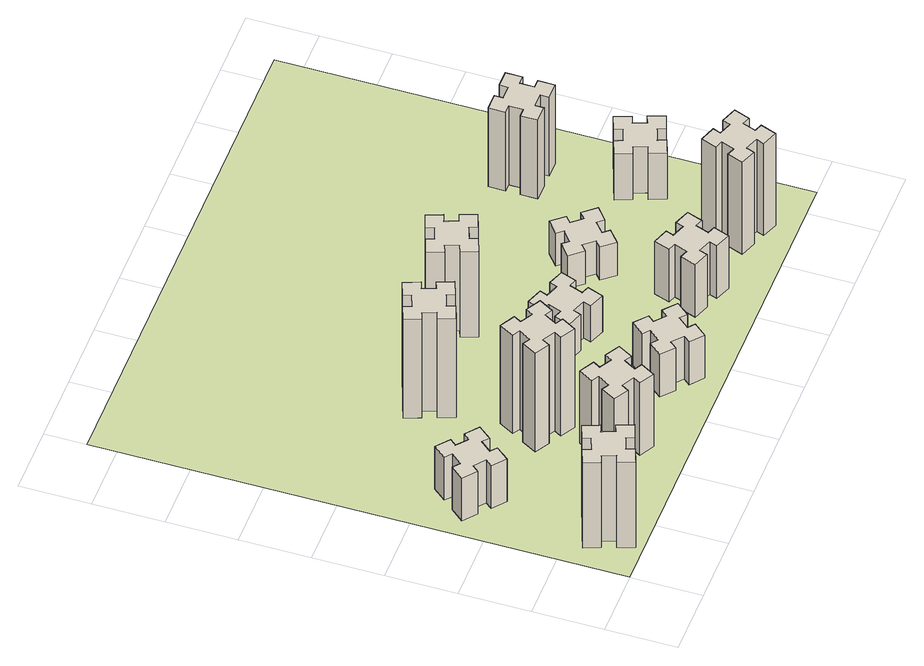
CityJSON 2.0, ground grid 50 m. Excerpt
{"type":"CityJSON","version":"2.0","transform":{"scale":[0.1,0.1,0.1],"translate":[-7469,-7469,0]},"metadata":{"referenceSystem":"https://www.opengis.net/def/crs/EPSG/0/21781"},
"CityObjects":{
"building1":{"type":"Building","attributes":{"class":"1000","function":"1000","usage":"1000","yearOfConstruction":2016,"roofType":"1000","measuredHeight":78,"storeysAboveGround":30,"storeysBelowGround":0},"geometry":[{"type":"Solid","lod":"1","boundaries":[[[[0,1,2,3,4,5,6,7,8,9,10,11,12,13,14,15,16,17,18,19]],[[17,16,20,21]],[[16,15,22,20]],[[15,14,23,22]],[[14,13,24,23]],[[13,12,25,24]],[[12,11,26,25]],[[11,10,27,26]],[[10,9,28,27]],[[9,8,29,28]],[[8,7,30,29]],[[7,6,31,30]],[[6,5,32,31]],[[5,4,33,32]],[[4,3,34,33]],[[3,2,35,34]],[[2,1,36,35]],[[1,0,37,36]],[[0,19,38,37]],[[19,18,39,38]],[[18,17,21,39]],[[24,25,26,27,28,29,30,31,32,33,34,35,36,37,38,39,21,20,22,23]]]]}]},
"building2":{"type":"Building","attributes":{"class":"1000","function":"1000","usage":"1000","yearOfConstruction":2016,"roofType":"1000","measuredHeight":39,"storeysAboveGround":30,"storeysBelowGround":0},"geometry":[{"type":"Solid","lod":"1","boundaries":[[[[40,41,42,43,44,45,46,47,48,49,50,51,52,53,54,55,56,57,58,59]],[[57,56,60,61]],[[56,55,62,60]],[[55,54,63,62]],[[54,53,64,63]],[[53,52,65,64]],[[52,51,66,65]],[[51,50,67,66]],[[50,49,68,67]],[[49,48,69,68]],[[48,47,70,69]],[[47,46,71,70]],[[46,45,72,71]],[[45,44,73,72]],[[44,43,74,73]],[[43,42,75,74]],[[42,41,76,75]],[[41,40,77,76]],[[40,59,78,77]],[[59,58,79,78]],[[58,57,61,79]],[[64,65,66,67,68,69,70,71,72,73,74,75,76,77,78,79,61,60,62,63]]]]}]},
"building3":{"type":"Building","attributes":{"class":"1000","function":"1000","usage":"1000","yearOfConstruction":2016,"roofType":"1000","measuredHeight":66,"storeysAboveGround":30,"storeysBelowGround":0},"geometry":[{"type":"Solid","lod":"1","boundaries":[[[[80,81,82,83,84,85,86,87,88,89,90,91,92,93,94,95,96,97,98,99]],[[97,96,100,101]],[[96,95,102,100]],[[95,94,103,102]],[[94,93,104,103]],[[93,92,105,104]],[[92,91,106,105]],[[91,90,107,106]],[[90,89,108,107]],[[89,88,109,108]],[[88,87,110,109]],[[87,86,111,110]],[[86,85,112,111]],[[85,84,113,112]],[[84,83,114,113]],[[83,82,115,114]],[[82,81,116,115]],[[81,80,117,116]],[[80,99,118,117]],[[99,98,119,118]],[[98,97,101,119]],[[104,105,106,107,108,109,110,111,112,113,114,115,116,117,118,119,101,100,102,103]]]]}]},
"building4":{"type":"Building","attributes":{"class":"1000","function":"1000","usage":"1000","yearOfConstruction":2016,"roofType":"1000","measuredHeight":90,"storeysAboveGround":30,"storeysBelowGround":0},"geometry":[{"type":"Solid","lod":"1","boundaries":[[[[120,121,122,123,124,125,126,127,128,129,130,131,132,133,134,135,136,137,138,139]],[[137,136,140,141]],[[136,135,142,140]],[[135,134,143,142]],[[134,133,144,143]],[[133,132,145,144]],[[132,131,146,145]],[[131,130,147,146]],[[130,129,148,147]],[[129,128,149,148]],[[128,127,150,149]],[[127,126,151,150]],[[126,125,152,151]],[[125,124,153,152]],[[124,123,154,153]],[[123,122,155,154]],[[122,121,156,155]],[[121,120,157,156]],[[120,139,158,157]],[[139,138,159,158]],[[138,137,141,159]],[[144,145,146,147,148,149,150,151,152,153,154,155,156,157,158,159,141,140,142,143]]]]}]},
"building5":{"type":"Building","attributes":{"class":"1000","function":"1000","usage":"1000","yearOfConstruction":2016,"roofType":"1000","measuredHeight":90,"storeysAboveGround":30,"storeysBelowGround":0},"geometry":[{"type":"Solid","lod":"1","boundaries":[[[[160,161,162,163,164,165,166,167,168,169,170,171,172,173,174,175,176,177,178,179]],[[177,176,180,181]],[[176,175,182,180]],[[175,174,183,182]],[[174,173,184,183]],[[173,172,185,184]],[[172,171,186,185]],[[171,170,187,186]],[[170,169,188,187]],[[169,168,189,188]],[[168,167,190,189]],[[167,166,191,190]],[[166,165,192,191]],[[165,164,193,192]],[[164,163,194,193]],[[163,162,195,194]],[[162,161,196,195]],[[161,160,197,196]],[[160,179,198,197]],[[179,178,199,198]],[[178,177,181,199]],[[184,185,186,187,188,189,190,191,192,193,194,195,196,197,198,199,181,180,182,183]]]]}]},
"building6":{"type":"Building","attributes":{"class":"1000","function":"1000","usage":"1000","yearOfConstruction":2016,"roofType":"1000","measuredHeight":39,"storeysAboveGround":30,"storeysBelowGround":0},"geometry":[{"type":"Solid","lod":"1","boundaries":[[[[200,201,202,203,204,205,206,207,208,209,210,211,212,213,214,215,216,217,218,219]],[[217,216,220,221]],[[216,215,222,220]],[[215,214,223,222]],[[214,213,224,223]],[[213,212,225,224]],[[212,211,226,225]],[[211,210,227,226]],[[210,209,228,227]],[[209,208,229,228]],[[208,207,230,229]],[[207,206,231,230]],[[206,205,232,231]],[[205,204,233,232]],[[204,203,234,233]],[[203,202,235,234]],[[202,201,236,235]],[[201,200,237,236]],[[200,219,238,237]],[[219,218,239,238]],[[218,217,221,239]],[[224,225,226,227,228,229,230,231,232,233,234,235,236,237,238,239,221,220,222,223]]]]}]},
"building7":{"type":"Building","attributes":{"class":"1000","function":"1000","usage":"1000","yearOfConstruction":2016,"roofType":"1000","measuredHeight":33,"storeysAboveGround":30,"storeysBelowGround":0},"geometry":[{"type":"Solid","lod":"1","boundaries":[[[[240,241,242,243,244,245,246,247,248,249,250,251,252,253,254,255,256,257,258,259]],[[257,256,260,261]],[[256,255,262,260]],[[255,254,263,262]],[[254,253,264,263]],[[253,252,265,264]],[[252,251,266,265]],[[251,250,267,266]],[[250,249,268,267]],[[249,248,269,268]],[[248,247,270,269]],[[247,246,271,270]],[[246,245,272,271]],[[245,244,273,272]],[[244,243,274,273]],[[243,242,275,274]],[[242,241,276,275]],[[241,240,277,276]],[[240,259,278,277]],[[259,258,279,278]],[[258,257,261,279]],[[264,265,266,267,268,269,270,271,272,273,274,275,276,277,278,279,261,260,262,263]]]]}]},
"building8":{"type":"Building","attributes":{"class":"1000","function":"1000","usage":"1000","yearOfConstruction":2016,"roofType":"1000","measuredHeight":78,"storeysAboveGround":30,"storeysBelowGround":0},"geometry":[{"type":"Solid","lod":"1","boundaries":[[[[280,281,282,283,284,285,286,287,288,289,290,291,292,293,294,295,296,297,298,299]],[[297,296,300,301]],[[296,295,302,300]],[[295,294,303,302]],[[294,293,304,303]],[[293,292,305,304]],[[292,291,306,305]],[[291,290,307,306]],[[290,289,308,307]],[[289,288,309,308]],[[288,287,310,309]],[[287,286,311,310]],[[286,285,312,311]],[[285,284,313,312]],[[284,283,314,313]],[[283,282,315,314]],[[282,281,316,315]],[[281,280,317,316]],[[280,299,318,317]],[[299,298,319,318]],[[298,297,301,319]],[[304,305,306,307,308,309,310,311,312,313,314,315,316,317,318,319,301,300,302,303]]]]}]},
"building9":{"type":"Building","attributes":{"class":"1000","function":"1000","usage":"1000","yearOfConstruction":2016,"roofType":"1000","measuredHeight":48,"storeysAboveGround":30,"storeysBelowGround":0},"geometry":[{"type":"Solid","lod":"1","boundaries":[[[[320,321,322,323,324,325,326,327,328,329,330,331,332,333,334,335,336,337,338,339]],[[337,336,340,341]],[[336,335,342,340]],[[335,334,343,342]],[[334,333,344,343]],[[333,332,345,344]],[[332,331,346,345]],[[331,330,347,346]],[[330,329,348,347]],[[329,328,349,348]],[[328,327,350,349]],[[327,326,351,350]],[[326,325,352,351]],[[325,324,353,352]],[[324,323,354,353]],[[323,322,355,354]],[[322,321,356,355]],[[321,320,357,356]],[[320,339,358,357]],[[339,338,359,358]],[[338,337,341,359]],[[344,345,346,347,348,349,350,351,352,353,354,355,356,357,358,359,341,340,342,343]]]]}]},
"building10":{"type":"Building","attributes":{"class":"1000","function":"1000","usage":"1000","yearOfConstruction":2016,"roofType":"1000","measuredHeight":30,"storeysAboveGround":30,"storeysBelowGround":0},"geometry":[{"type":"Solid","lod":"1","boundaries":[[[[360,361,362,363,364,365,366,367,368,369,370,371,372,373,374,375,376,377,378,379]],[[377,376,380,381]],[[376,375,382,380]],[[375,374,383,382]],[[374,373,384,383]],[[373,372,385,384]],[[372,371,386,385]],[[371,370,387,386]],[[370,369,388,387]],[[369,368,389,388]],[[368,367,390,389]],[[367,366,391,390]],[[366,365,392,391]],[[365,364,393,392]],[[364,363,394,393]],[[363,362,395,394]],[[362,361,396,395]],[[361,360,397,396]],[[360,379,398,397]],[[379,378,399,398]],[[378,377,381,399]],[[384,385,386,387,388,389,390,391,392,393,394,395,396,397,398,399,381,380,382,383]]]]}]},
"building11":{"type":"Building","attributes":{"class":"1000","function":"1000","usage":"1000","yearOfConstruction":2016,"roofType":"1000","measuredHeight":84,"storeysAboveGround":30,"storeysBelowGround":0},"geometry":[{"type":"Solid","lod":"1","boundaries":[[[[400,401,402,403,404,405,406,407,408,409,410,411,412,413,414,415,416,417,418,419]],[[417,416,420,421]],[[416,415,422,420]],[[415,414,423,422]],[[414,413,424,423]],[[413,412,425,424]],[[412,411,426,425]],[[411,410,427,426]],[[410,409,428,427]],[[409,408,429,428]],[[408,407,430,429]],[[407,406,431,430]],[[406,405,432,431]],[[405,404,433,432]],[[404,403,434,433]],[[403,402,435,434]],[[402,401,436,435]],[[401,400,437,436]],[[400,419,438,437]],[[419,418,439,438]],[[418,417,421,439]],[[424,425,426,427,428,429,430,431,432,433,434,435,436,437,438,439,421,420,422,423]]]]}]},
"building12":{"type":"Building","attributes":{"class":"1000","function":"1000","usage":"1000","yearOfConstruction":2016,"roofType":"1000","measuredHeight":42,"storeysAboveGround":30,"storeysBelowGround":0},"geometry":[{"type":"Solid","lod":"1","boundaries":[[[[440,441,442,443,444,445,446,447,448,449,450,451,452,453,454,455,456,457,458,459]],[[457,456,460,461]],[[456,455,462,460]],[[455,454,463,462]],[[454,453,464,463]],[[453,452,465,464]],[[452,451,466,465]],[[451,450,467,466]],[[450,449,468,467]],[[449,448,469,468]],[[448,447,470,469]],[[447,446,471,470]],[[446,445,472,471]],[[445,444,473,472]],[[444,443,474,473]],[[443,442,475,474]],[[442,441,476,475]],[[441,440,477,476]],[[440,459,478,477]],[[459,458,479,478]],[[458,457,461,479]],[[464,465,466,467,468,469,470,471,472,473,474,475,476,477,478,479,461,460,462,463]]]]}]},
"building13":{"type":"Building","attributes":{"class":"1000","function":"1000","usage":"1000","yearOfConstruction":2016,"roofType":"1000","measuredHeight":72,"storeysAboveGround":30,"storeysBelowGround":0},"geometry":[{"type":"Solid","lod":"1","boundaries":[[[[480,481,482,483,484,485,486,487,488,489,490,491,492,493,494,495,496,497,498,499]],[[497,496,500,501]],[[496,495,502,500]],[[495,494,503,502]],[[494,493,504,503]],[[493,492,505,504]],[[492,491,506,505]],[[491,490,507,506]],[[490,489,508,507]],[[489,488,509,508]],[[488,487,510,509]],[[487,486,511,510]],[[486,485,512,511]],[[485,484,513,512]],[[484,483,514,513]],[[483,482,515,514]],[[482,481,516,515]],[[481,480,517,516]],[[480,499,518,517]],[[499,498,519,518]],[[498,497,501,519]],[[504,505,506,507,508,509,510,511,512,513,514,515,516,517,518,519,501,500,502,503]]]]}]},
"landuse1":{"type":"LandUse","attributes":{"name":"plot1","function":"1010"},"geometry":[{"type":"MultiSurface","lod":"1","boundaries":[[[520,521,522,523]]]}]}
},
"vertices":[
[385,396,0],[291,362,0],[270,418,0],[157,377,0],[199,264,0],[255,285,0],[289,191,0],[233,170,0],[274,57,0],[387,99,0],[366,155,0],[460,189,0],[480,133,0],[593,174,0],[552,287,0],[496,266,0],[462,360,0],[518,380,0],[477,493,0],[364,452,0],[462,360,780],[518,380,780],[496,266,780],[552,287,780],[593,174,780],[480,133,780],[460,189,780],[366,155,780],[387,99,780],[274,57,780],[233,170,780],[289,191,780],[255,285,780],[199,264,780],[157,377,780],[270,418,780],[291,362,780],[385,396,780],[364,452,780],[477,493,780],
[323,1324,0],[259,1248,0],[213,1286,0],[136,1194,0],[228,1117,0],[266,1163,0],[343,1099,0],[304,1053,0],[396,976,0],[473,1068,0],[427,1106,0],[492,1183,0],[538,1144,0],[615,1236,0],[523,1313,0],[484,1267,0],[408,1332,0],[446,1378,0],[354,1455,0],[277,1363,0],[408,1332,390],[446,1378,390],[484,1267,390],[523,1313,390],[615,1236,390],[538,1144,390],[492,1183,390],[427,1106,390],[473,1068,390],[396,976,390],[304,1053,390],[343,1099,390],[266,1163,390],[228,1117,390],[136,1194,390],[213,1286,390],[259,1248,390],[323,1324,390],[277,1363,390],[354,1455,390],
[1186,377,0],[1236,464,0],[1288,434,0],[1348,538,0],[1244,598,0],[1214,546,0],[1127,596,0],[1157,648,0],[1053,708,0],[993,604,0],[1045,574,0],[995,487,0],[943,517,0],[883,413,0],[987,353,0],[1017,405,0],[1104,355,0],[1074,303,0],[1178,243,0],[1238,347,0],[1104,355,660],[1074,303,660],[1017,405,660],[987,353,660],[883,413,660],[943,517,660],[995,487,660],[1045,574,660],[993,604,660],[1053,708,660],[1157,648,660],[1127,596,660],[1214,546,660],[1244,598,660],[1348,538,660],[1288,434,660],[1236,464,660],[1186,377,660],[1238,347,660],[1178,243,660],
[1214,1086,0],[1127,1136,0],[1157,1188,0],[1053,1248,0],[993,1144,0],[1045,1114,0],[995,1027,0],[943,1057,0],[883,953,0],[987,893,0],[1017,945,0],[1104,895,0],[1074,843,0],[1178,783,0],[1238,887,0],[1186,917,0],[1236,1004,0],[1288,974,0],[1348,1078,0],[1244,1138,0],[1236,1004,900],[1288,974,900],[1186,917,900],[1238,887,900],[1178,783,900],[1074,843,900],[1104,895,900],[1017,945,900],[987,893,900],[883,953,900],[943,1057,900],[995,1027,900],[1045,1114,900],[993,1144,900],[1053,1248,900],[1157,1188,900],[1127,1136,900],[1214,1086,900],[1244,1138,900],[1348,1078,900],
[1236,1746,0],[1202,1840,0],[1258,1860,0],[1217,1973,0],[1104,1932,0],[1125,1876,0],[1031,1842,0],[1010,1898,0],[897,1857,0],[939,1744,0],[995,1765,0],[1029,1671,0],[973,1650,0],[1014,1537,0],[1127,1579,0],[1106,1635,0],[1200,1669,0],[1220,1613,0],[1333,1654,0],[1292,1767,0],[1200,1669,900],[1220,1613,900],[1106,1635,900],[1127,1579,900],[1014,1537,900],[973,1650,900],[1029,1671,900],[995,1765,900],[939,1744,900],[897,1857,900],[1010,1898,900],[1031,1842,900],[1125,1876,900],[1104,1932,900],[1217,1973,900],[1258,1860,900],[1202,1840,900],[1236,1746,900],[1292,1767,900],[1333,1654,900],
[1746,323,0],[1823,259,0],[1784,213,0],[1876,136,0],[1953,228,0],[1907,266,0],[1972,343,0],[2018,304,0],[2095,396,0],[2003,473,0],[1964,427,0],[1888,492,0],[1926,538,0],[1834,615,0],[1757,523,0],[1803,484,0],[1739,408,0],[1693,446,0],[1616,354,0],[1708,277,0],[1739,408,390],[1693,446,390],[1803,484,390],[1757,523,390],[1834,615,390],[1926,538,390],[1888,492,390],[1964,427,390],[2003,473,390],[2095,396,390],[2018,304,390],[1972,343,390],[1907,266,390],[1953,228,390],[1876,136,390],[1784,213,390],[1823,259,390],[1746,323,390],[1708,277,390],[1616,354,390],
[1871,1029,0],[1965,995,0],[1944,939,0],[2057,897,0],[2098,1010,0],[2042,1031,0],[2076,1125,0],[2132,1104,0],[2173,1217,0],[2060,1258,0],[2040,1202,0],[1946,1236,0],[1967,1292,0],[1854,1333,0],[1813,1220,0],[1869,1200,0],[1835,1106,0],[1779,1127,0],[1737,1014,0],[1850,973,0],[1835,1106,330],[1779,1127,330],[1869,1200,330],[1813,1220,330],[1854,1333,330],[1967,1292,330],[1946,1236,330],[2040,1202,330],[2060,1258,330],[2173,1217,330],[2132,1104,330],[2076,1125,330],[2042,1031,330],[2098,1010,330],[2057,897,330],[1944,939,330],[1965,995,330],[1871,1029,330],[1850,973,330],[1737,1014,330],
[1976,1846,0],[1942,1940,0],[1998,1960,0],[1957,2073,0],[1844,2032,0],[1865,1976,0],[1771,1942,0],[1750,1998,0],[1637,1957,0],[1679,1844,0],[1735,1865,0],[1769,1771,0],[1713,1750,0],[1754,1637,0],[1867,1679,0],[1846,1735,0],[1940,1769,0],[1960,1713,0],[2073,1754,0],[2032,1867,0],[1940,1769,780],[1960,1713,780],[1846,1735,780],[1867,1679,780],[1754,1637,780],[1713,1750,780],[1769,1771,780],[1735,1865,780],[1679,1844,780],[1637,1957,780],[1750,1998,780],[1771,1942,780],[1865,1976,780],[1844,2032,780],[1957,2073,780],[1998,1960,780],[1942,1940,780],[1976,1846,780],[2032,1867,780],[2073,1754,780],
[2509,560,0],[2475,466,0],[2419,487,0],[2377,374,0],[2490,333,0],[2511,389,0],[2605,355,0],[2584,299,0],[2697,257,0],[2738,370,0],[2682,391,0],[2716,485,0],[2772,464,0],[2813,577,0],[2700,618,0],[2680,562,0],[2586,596,0],[2607,652,0],[2494,693,0],[2453,580,0],[2586,596,480],[2607,652,480],[2680,562,480],[2700,618,480],[2813,577,480],[2772,464,480],[2716,485,480],[2682,391,480],[2738,370,480],[2697,257,480],[2584,299,480],[2605,355,480],[2511,389,480],[2490,333,480],[2377,374,480],[2419,487,480],[2475,466,480],[2509,560,480],[2453,580,480],[2494,693,480],
[2628,1099,0],[2704,1163,0],[2743,1117,0],[2835,1194,0],[2758,1286,0],[2712,1248,0],[2647,1324,0],[2693,1363,0],[2616,1455,0],[2524,1378,0],[2563,1332,0],[2486,1267,0],[2448,1313,0],[2356,1236,0],[2433,1144,0],[2479,1183,0],[2543,1106,0],[2497,1068,0],[2574,976,0],[2666,1053,0],[2543,1106,300],[2497,1068,300],[2479,1183,300],[2433,1144,300],[2356,1236,300],[2448,1313,300],[2486,1267,300],[2563,1332,300],[2524,1378,300],[2616,1455,300],[2693,1363,300],[2647,1324,300],[2712,1248,300],[2758,1286,300],[2835,1194,300],[2743,1117,300],[2704,1163,300],[2628,1099,300],[2666,1053,300],[2574,976,300],
[3322,291,0],[3356,385,0],[3412,364,0],[3453,477,0],[3340,518,0],[3320,462,0],[3226,496,0],[3247,552,0],[3134,593,0],[3093,480,0],[3149,460,0],[3115,366,0],[3059,387,0],[3017,274,0],[3130,233,0],[3151,289,0],[3245,255,0],[3224,199,0],[3337,157,0],[3378,270,0],[3245,255,840],[3224,199,840],[3151,289,840],[3130,233,840],[3017,274,840],[3059,387,840],[3115,366,840],[3149,460,840],[3093,480,840],[3134,593,840],[3247,552,840],[3226,496,840],[3320,462,840],[3340,518,840],[3453,477,840],[3412,364,840],[3356,385,840],[3322,291,840],[3378,270,840],[3337,157,840],
[3556,1106,0],[3522,1200,0],[3578,1220,0],[3537,1333,0],[3424,1292,0],[3445,1236,0],[3351,1202,0],[3330,1258,0],[3217,1217,0],[3259,1104,0],[3315,1125,0],[3349,1031,0],[3293,1010,0],[3334,897,0],[3447,939,0],[3426,995,0],[3520,1029,0],[3540,973,0],[3653,1014,0],[3612,1127,0],[3520,1029,420],[3540,973,420],[3426,995,420],[3447,939,420],[3334,897,420],[3293,1010,420],[3349,1031,420],[3315,1125,420],[3259,1104,420],[3217,1217,420],[3330,1258,420],[3351,1202,420],[3445,1236,420],[3424,1292,420],[3537,1333,420],[3578,1220,420],[3522,1200,420],[3556,1106,420],[3612,1127,420],[3653,1014,420],
[3125,1905,0],[3125,1805,0],[3065,1805,0],[3065,1685,0],[3185,1685,0],[3185,1745,0],[3285,1745,0],[3285,1685,0],[3405,1685,0],[3405,1805,0],[3345,1805,0],[3345,1905,0],[3405,1905,0],[3405,2025,0],[3285,2025,0],[3285,1965,0],[3185,1965,0],[3185,2025,0],[3065,2025,0],[3065,1905,0],[3185,1965,720],[3185,2025,720],[3285,1965,720],[3285,2025,720],[3405,2025,720],[3405,1905,720],[3345,1905,720],[3345,1805,720],[3405,1805,720],[3405,1685,720],[3285,1685,720],[3285,1745,720],[3185,1745,720],[3185,1685,720],[3065,1685,720],[3065,1805,720],[3125,1805,720],[3125,1905,720],[3065,1905,720],[3065,2025,720],
[5,3705,0],[3705,3705,0],[3705,5,0],[5,5,0]
]}
